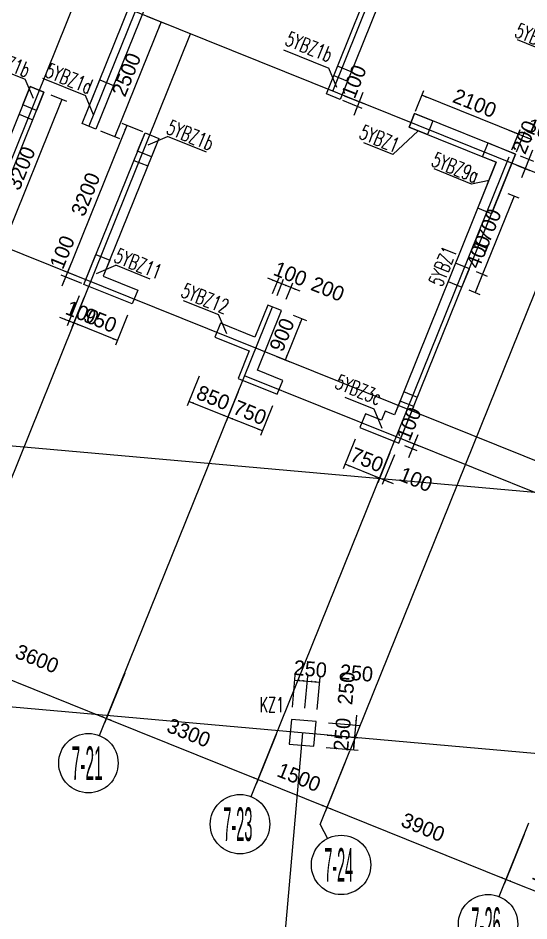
# Model space of a CAD drawing. Extents: x 19107 to 699106, y -67310 to 245688.
# Drawn here: x 543490 to 553804, y 60082 to 78323 of the extents above; entities that cross this region are included whole.
import ezdxf

# ---------------------------------------------------------------- set-up
doc = ezdxf.new("R2010")
doc.units = 0
doc.header["$LTSCALE"] = 100
doc.header["$MEASUREMENT"] = 0
doc.linetypes.add('DASHED', pattern=[19.05, 12.7, -6.35])
for name, color, linetype in [('COLU_DASH', 9, 'DASHED'), ('DIM', 3, 'Continuous'), ('DOTE', 253, 'Continuous'), ('L-AXIS', 3, 'Continuous'), ('wall-主楼', 2, 'Continuous'), ('小尺寸', 4, 'Continuous')]:
    doc.layers.add(name, color=color, linetype=linetype)
doc.layers.add('Select Column Frame Line', color=7, linetype='Continuous', lineweight=0)
doc.layers.add('Select Column Frame Position', color=7, linetype='Continuous', lineweight=0)
doc.styles.get("Standard").update_dxf_attribs({"font": 'standard'})
doc.styles.add('汉字', font='汉字')
doc.dimstyles.get("Standard").update_dxf_attribs({"dimtxt": 300, "dimasz": 100, "dimexe": 100, "dimexo": 250, "dimgap": 100, "dimtad": 0, "dimtoh": 1, "dimdec": 0, "dimdsep": 46, "dimcen": 0.09, "dimclrt": 7, "dimadec": 0, "dimazin": 0, "dimtfac": 1, "dimtdec": 4, "dimtofl": 0, "dimtmove": 0, "dimatfit": 3, "dimfxl": 1, "dimtolj": 1, "dimtzin": 0, "dimarcsym": 0})

# ---------------------------------------------------------------- blocks, each defined once
blk = doc.blocks.new('*D3715')
at = {"layer": 'L-AXIS', "color": 0, "linetype": 'ByBlock', "lineweight": -2}
for p, q in [((550093, 63290), (549689, 62287)), ((549726, 62379), (553343, 60921)), ((553711, 61832), (553306, 60828))]:
    blk.add_line(p, q, dxfattribs=at)
for points in [[(549726, 62379), (549825, 62357), (549813, 62326)], [(553343, 60921), (553244, 60943), (553257, 60974)]]:
    blk.add_solid(points, dxfattribs=at)
at = {"layer": 'L-AXIS', "color": 7, "linetype": 'Continuous', "lineweight": -2, "insert": (551666, 61975), "char_height": 300, "width": 775, "attachment_point": 5, "rotation": 338.0454, "style": '汉字'}
blk.add_mtext('3900', dxfattribs=at)
blk = doc.blocks.new('_AXISO')
blk.add_circle((0, 0), 0.5)
blk = doc.blocks.new('*D1753')
at = {"layer": 'L-AXIS', "color": 0, "linetype": 'ByBlock', "lineweight": -2}
for p, q in [((545642, 65085), (545237, 64081)), ((545274, 64174), (548335, 62940)), ((548702, 63851), (548298, 62847))]:
    blk.add_line(p, q, dxfattribs=at)
for points in [[(545274, 64174), (545373, 64152), (545361, 64121)], [(548335, 62940), (548236, 62962), (548249, 62993)]]:
    blk.add_solid(points, dxfattribs=at)
at = {"layer": 'L-AXIS', "color": 7, "linetype": 'Continuous', "lineweight": -2, "insert": (546936, 63882), "char_height": 300, "width": 780, "attachment_point": 5, "rotation": 338.0454, "style": '汉字'}
blk.add_mtext('3300', dxfattribs=at)
blk = doc.blocks.new('*D2076')
at = {"layer": 'L-AXIS', "color": 0, "linetype": 'ByBlock', "lineweight": -2}
for p, q in [((542303, 66431), (541898, 65427)), ((541935, 65520), (545274, 64174)), ((545642, 65085), (545237, 64081))]:
    blk.add_line(p, q, dxfattribs=at)
for points in [[(541935, 65520), (542034, 65498), (542022, 65467)], [(545274, 64174), (545175, 64196), (545188, 64227)]]:
    blk.add_solid(points, dxfattribs=at)
at = {"layer": 'L-AXIS', "color": 7, "linetype": 'Continuous', "lineweight": -2, "insert": (543873, 65379), "char_height": 300, "width": 775, "attachment_point": 5, "rotation": 338.0454, "style": '汉字'}
blk.add_mtext('3600', dxfattribs=at)
blk = doc.blocks.new('*D84')
at = {"layer": 'L-AXIS', "color": 0, "linetype": 'ByBlock', "lineweight": -2}
for p, q in [((548702, 63851), (548298, 62847)), ((550093, 63290), (549689, 62287)), ((548335, 62940), (549726, 62379))]:
    blk.add_line(p, q, dxfattribs=at)
for points in [[(548335, 62940), (548434, 62918), (548422, 62887)], [(549726, 62379), (549627, 62401), (549640, 62432)]]:
    blk.add_solid(points, dxfattribs=at)
at = {"layer": 'L-AXIS', "color": 7, "linetype": 'Continuous', "lineweight": -2, "insert": (549162, 62984), "char_height": 300, "width": 690, "attachment_point": 5, "rotation": 338.0454, "style": '汉字'}
blk.add_mtext('1500', dxfattribs=at)
blk = doc.blocks.new('*D4059')
at = {"layer": 'L-AXIS', "color": 0, "linetype": 'ByBlock', "lineweight": -2}
for p, q in [((553711, 61832), (553306, 60828)), ((555380, 61159), (554976, 60155)), ((553343, 60921), (555013, 60248))]:
    blk.add_line(p, q, dxfattribs=at)
for points in [[(553343, 60921), (553442, 60899), (553430, 60868)], [(555013, 60248), (554914, 60270), (554926, 60301)]]:
    blk.add_solid(points, dxfattribs=at)
at = {"layer": 'L-AXIS', "color": 7, "linetype": 'Continuous', "lineweight": -2, "insert": (554309, 60909), "char_height": 300, "width": 690, "attachment_point": 5, "rotation": 338.0454, "style": '汉字'}
blk.add_mtext('1800', dxfattribs=at)
blk = doc.blocks.new('*D289')
at = {"layer": '小尺寸', "color": 0, "linetype": 'ByBlock', "lineweight": -2}
for p, q in [((547934, 70772), (547691, 70169)), ((548630, 70491), (548387, 69888)), ((548424, 69981), (547728, 70262))]:
    blk.add_line(p, q, dxfattribs=at)
for points in [[(547728, 70262), (547827, 70240), (547815, 70209)], [(548424, 69981), (548325, 70003), (548337, 70034)]]:
    blk.add_solid(points, dxfattribs=at)
at = {"layer": '小尺寸', "color": 7, "linetype": 'Continuous', "lineweight": -2, "insert": (548170, 70353), "char_height": 300, "width": 566.67, "attachment_point": 5, "rotation": 338.0454, "style": '汉字'}
blk.add_mtext('750', dxfattribs=at)
blk = doc.blocks.new('*D602')
at = {"layer": '小尺寸', "color": 0, "linetype": 'ByBlock', "lineweight": -2}
for p, q in [((547146, 71089), (546903, 70487)), ((547934, 70772), (547691, 70169)), ((547728, 70262), (546940, 70579))]:
    blk.add_line(p, q, dxfattribs=at)
for points in [[(546940, 70579), (547039, 70557), (547027, 70526)], [(547728, 70262), (547629, 70283), (547642, 70314)]]:
    blk.add_solid(points, dxfattribs=at)
at = {"layer": '小尺寸', "color": 7, "linetype": 'Continuous', "lineweight": -2, "insert": (547428, 70652), "char_height": 300, "width": 566.67, "attachment_point": 5, "rotation": 338.0454, "style": '汉字'}
blk.add_mtext('850', dxfattribs=at)
blk = doc.blocks.new('*D3357')
at = {"layer": '小尺寸', "color": 0, "linetype": 'ByBlock', "lineweight": -2}
for p, q in [((550994, 69537), (550751, 68935)), ((551087, 69500), (550844, 68897)), ((551067, 68915), (550603, 69102))]:
    blk.add_line(p, q, dxfattribs=at)
for points in [[(550789, 69027), (550690, 69049), (550702, 69080)], [(550882, 68990), (550981, 68968), (550968, 68937)]]:
    blk.add_solid(points, dxfattribs=at)
at = {"layer": '小尺寸', "color": 7, "linetype": 'Continuous', "lineweight": -2, "insert": (551523, 69001), "char_height": 300, "width": 476.67, "attachment_point": 5, "rotation": 338.0454, "style": '汉字'}
blk.add_mtext('100', dxfattribs=at)
blk = doc.blocks.new('*D1375')
at = {"layer": '小尺寸', "color": 0, "linetype": 'ByBlock', "lineweight": -2}
for p, q in [((544819, 72674), (544576, 72071)), ((545700, 72318), (545457, 71716)), ((545495, 71808), (544614, 72164))]:
    blk.add_line(p, q, dxfattribs=at)
for points in [[(544614, 72164), (544713, 72142), (544700, 72111)], [(545495, 71808), (545396, 71830), (545408, 71861)]]:
    blk.add_solid(points, dxfattribs=at)
at = {"layer": '小尺寸', "color": 7, "linetype": 'Continuous', "lineweight": -2, "insert": (545148, 72218), "char_height": 300, "width": 556.67, "attachment_point": 5, "rotation": 338.046, "style": '汉字'}
blk.add_mtext('950', dxfattribs=at)
blk = doc.blocks.new('*D4350')
at = {"layer": '小尺寸', "color": 0, "linetype": 'ByBlock', "lineweight": -2}
for p, q in [((544726, 72711), (544483, 72108)), ((544819, 72674), (544576, 72071)), ((544799, 72089), (544335, 72276))]:
    blk.add_line(p, q, dxfattribs=at)
for points in [[(544521, 72201), (544422, 72223), (544434, 72254)], [(544614, 72164), (544713, 72142), (544700, 72111)]]:
    blk.add_solid(points, dxfattribs=at)
at = {"layer": '小尺寸', "color": 7, "linetype": 'Continuous', "lineweight": -2, "insert": (544787, 72363), "char_height": 300, "width": 476.67, "attachment_point": 5, "rotation": 338.046, "style": '汉字'}
blk.add_mtext('100', dxfattribs=at)
blk = doc.blocks.new('*D4986')
at = {"layer": '小尺寸', "color": 0, "linetype": 'ByBlock', "lineweight": -2}
for p, q in [((553462, 75659), (553628, 76071)), ((553869, 75866), (553405, 76053)), ((553555, 75621), (553721, 76033))]:
    blk.add_line(p, q, dxfattribs=at)
for points in [[(553591, 75978), (553492, 76000), (553504, 76031)], [(553683, 75940), (553782, 75918), (553770, 75888)]]:
    blk.add_solid(points, dxfattribs=at)
at = {"layer": '小尺寸', "color": 7, "linetype": 'Continuous', "lineweight": -2, "insert": (554091, 76046), "char_height": 300, "width": 476.67, "attachment_point": 5, "rotation": 338.0454, "style": '汉字'}
blk.add_mtext('100', dxfattribs=at)
blk = doc.blocks.new('*D2647')
at = {"layer": '小尺寸', "color": 0, "linetype": 'ByBlock', "lineweight": -2}
for p, q in [((551514, 76444), (551680, 76856)), ((553591, 75978), (551643, 76763)), ((553462, 75659), (553628, 76071))]:
    blk.add_line(p, q, dxfattribs=at)
for points in [[(551643, 76763), (551742, 76741), (551729, 76710)], [(553591, 75978), (553492, 76000), (553504, 76031)]]:
    blk.add_solid(points, dxfattribs=at)
at = {"layer": '小尺寸', "color": 7, "linetype": 'Continuous', "lineweight": -2, "insert": (552710, 76602), "char_height": 300, "width": 775, "attachment_point": 5, "rotation": 338.0454, "style": '汉字'}
blk.add_mtext('2100', dxfattribs=at)
blk = doc.blocks.new('*D2976')
at = {"layer": '小尺寸', "color": 0, "linetype": 'ByBlock', "lineweight": -2}
for p, q in [((550299, 69818), (550056, 69215)), ((550994, 69537), (550751, 68935)), ((550789, 69027), (550093, 69308))]:
    blk.add_line(p, q, dxfattribs=at)
for points in [[(550093, 69308), (550192, 69286), (550180, 69255)], [(550789, 69027), (550690, 69049), (550702, 69080)]]:
    blk.add_solid(points, dxfattribs=at)
at = {"layer": '小尺寸', "color": 7, "linetype": 'Continuous', "lineweight": -2, "insert": (550535, 69399), "char_height": 300, "width": 566.67, "attachment_point": 5, "rotation": 338.0454, "style": '汉字'}
blk.add_mtext('750', dxfattribs=at)
blk = doc.blocks.new('*D3305')
at = {"layer": '小尺寸', "color": 0, "linetype": 'ByBlock', "lineweight": -2}
for p, q in [((553629, 75538), (553897, 75430)), ((553879, 75653), (553655, 75096)), ((553554, 75352), (553822, 75244))]:
    blk.add_line(p, q, dxfattribs=at)
for points in [[(553804, 75467), (553826, 75566), (553857, 75554)], [(553729, 75282), (553707, 75183), (553677, 75195)]]:
    blk.add_solid(points, dxfattribs=at)
at = {"layer": '小尺寸', "color": 7, "linetype": 'Continuous', "lineweight": -2, "insert": (553716, 75916), "char_height": 300, "width": 566.67, "attachment_point": 5, "rotation": 68.0454, "style": '汉字'}
blk.add_mtext('200', dxfattribs=at)
blk = doc.blocks.new('*D3641')
at = {"layer": '小尺寸', "color": 0, "linetype": 'ByBlock', "lineweight": -2}
for p, q in [((551561, 69902), (551374, 69438)), ((551295, 69686), (551541, 69587)), ((551332, 69779), (551579, 69679))]:
    blk.add_line(p, q, dxfattribs=at)
for points in [[(551486, 69717), (551508, 69816), (551539, 69803)], [(551449, 69624), (551427, 69525), (551396, 69537)]]:
    blk.add_solid(points, dxfattribs=at)
at = {"layer": '小尺寸', "color": 7, "linetype": 'Continuous', "lineweight": -2, "insert": (551381, 70124), "char_height": 300, "width": 476.67, "attachment_point": 5, "rotation": 68.0454, "style": '汉字'}
blk.add_mtext('100', dxfattribs=at)
blk = doc.blocks.new('*D16')
at = {"layer": '小尺寸', "color": 0, "linetype": 'ByBlock', "lineweight": -2}
for p, q in [((550453, 76818), (550266, 76354)), ((550039, 76661), (550433, 76502)), ((550076, 76754), (550470, 76595))]:
    blk.add_line(p, q, dxfattribs=at)
for points in [[(550378, 76633), (550400, 76732), (550431, 76719)], [(550340, 76540), (550318, 76441), (550288, 76453)]]:
    blk.add_solid(points, dxfattribs=at)
at = {"layer": '小尺寸', "color": 7, "linetype": 'Continuous', "lineweight": -2, "insert": (550272, 77040), "char_height": 300, "width": 476.67, "attachment_point": 5, "rotation": 68.0454, "style": '汉字'}
blk.add_mtext('100', dxfattribs=at)
blk = doc.blocks.new('*D2657')
at = {"layer": '小尺寸', "color": 0, "linetype": 'ByBlock', "lineweight": -2}
for p, q in [((545684, 76153), (544488, 73185)), ((546007, 76022), (545591, 76190)), ((544811, 73054), (544395, 73222))]:
    blk.add_line(p, q, dxfattribs=at)
for points in [[(545684, 76153), (545662, 76054), (545631, 76066)], [(544488, 73185), (544510, 73284), (544540, 73271)]]:
    blk.add_solid(points, dxfattribs=at)
at = {"layer": '小尺寸', "color": 7, "linetype": 'Continuous', "lineweight": -2, "insert": (544854, 74762), "char_height": 300, "width": 780, "attachment_point": 5, "rotation": 68.0454, "style": '汉字'}
blk.add_mtext('3200', dxfattribs=at)
blk = doc.blocks.new('*D2987')
at = {"layer": '小尺寸', "color": 0, "linetype": 'ByBlock', "lineweight": -2}
for p, q in [((544562, 73370), (544375, 72906)), ((544811, 73054), (544395, 73222)), ((544774, 72962), (544357, 73129))]:
    blk.add_line(p, q, dxfattribs=at)
for points in [[(544488, 73185), (544510, 73284), (544540, 73271)], [(544450, 73092), (544428, 72993), (544397, 73005)]]:
    blk.add_solid(points, dxfattribs=at)
at = {"layer": '小尺寸', "color": 7, "linetype": 'Continuous', "lineweight": -2, "insert": (544382, 73592), "char_height": 300, "width": 476.67, "attachment_point": 5, "rotation": 68.0454, "style": '汉字'}
blk.add_mtext('100', dxfattribs=at)
blk = doc.blocks.new('*D3314')
at = {"layer": '小尺寸', "color": 0, "linetype": 'ByBlock', "lineweight": -2}
for p, q in [((544376, 76680), (543180, 73712)), ((544152, 76770), (544469, 76642)), ((542956, 73802), (543273, 73674))]:
    blk.add_line(p, q, dxfattribs=at)
for points in [[(544376, 76680), (544354, 76581), (544323, 76593)], [(543180, 73712), (543202, 73811), (543233, 73798)]]:
    blk.add_solid(points, dxfattribs=at)
at = {"layer": '小尺寸', "color": 7, "linetype": 'Continuous', "lineweight": -2, "insert": (543546, 75289), "char_height": 300, "width": 780, "attachment_point": 5, "rotation": 68.0454, "style": '汉字'}
blk.add_mtext('3200', dxfattribs=at)
blk = doc.blocks.new('*D1357')
at = {"layer": '小尺寸', "color": 0, "linetype": 'ByBlock', "lineweight": -2}
for p, q in [((549218, 72248), (548881, 71414)), ((549043, 72319), (549310, 72211)), ((548706, 71484), (548974, 71376))]:
    blk.add_line(p, q, dxfattribs=at)
for points in [[(549218, 72248), (549196, 72149), (549165, 72162)], [(548881, 71414), (548903, 71513), (548934, 71500)]]:
    blk.add_solid(points, dxfattribs=at)
at = {"layer": '小尺寸', "color": 7, "linetype": 'Continuous', "lineweight": -2, "insert": (548818, 71924), "char_height": 300, "width": 556.67, "attachment_point": 5, "rotation": 68.0454, "style": '汉字'}
blk.add_mtext('900', dxfattribs=at)
blk = doc.blocks.new('*D1682')
at = {"layer": '小尺寸', "color": 0, "linetype": 'ByBlock', "lineweight": -2}
for p, q in [((549185, 72804), (548628, 73029)), ((548719, 72719), (548851, 73046)), ((548904, 72644), (549036, 72972))]:
    blk.add_line(p, q, dxfattribs=at)
for points in [[(548814, 72954), (548715, 72976), (548727, 73007)], [(548999, 72879), (549098, 72857), (549086, 72826)]]:
    blk.add_solid(points, dxfattribs=at)
at = {"layer": '小尺寸', "color": 7, "linetype": 'Continuous', "lineweight": -2, "insert": (549743, 72849), "char_height": 300, "width": 566.67, "attachment_point": 5, "rotation": 338.0454, "style": '汉字'}
blk.add_mtext('200', dxfattribs=at)
blk = doc.blocks.new('*D2018')
at = {"layer": '小尺寸', "color": 0, "linetype": 'ByBlock', "lineweight": -2}
for p, q in [((548999, 72879), (548535, 73066)), ((548626, 72756), (548758, 73084)), ((548719, 72719), (548851, 73046))]:
    blk.add_line(p, q, dxfattribs=at)
for points in [[(548721, 72991), (548622, 73013), (548634, 73044)], [(548814, 72954), (548913, 72932), (548900, 72901)]]:
    blk.add_solid(points, dxfattribs=at)
at = {"layer": '小尺寸', "color": 7, "linetype": 'Continuous', "lineweight": -2, "insert": (548987, 73153), "char_height": 300, "width": 476.67, "attachment_point": 5, "rotation": 338.0454, "style": '汉字'}
blk.add_mtext('100', dxfattribs=at)
blk = doc.blocks.new('*D3914')
at = {"layer": '小尺寸', "color": 0, "linetype": 'ByBlock', "lineweight": -2}
for p, q in [((553505, 74725), (552870, 73149)), ((553376, 74777), (553598, 74688)), ((552741, 73201), (552962, 73111))]:
    blk.add_line(p, q, dxfattribs=at)
for points in [[(553505, 74725), (553483, 74626), (553452, 74639)], [(552870, 73149), (552892, 73248), (552922, 73235)]]:
    blk.add_solid(points, dxfattribs=at)
at = {"layer": '小尺寸', "color": 7, "linetype": 'Continuous', "lineweight": -2, "insert": (552955, 74030), "char_height": 300, "width": 690, "attachment_point": 5, "rotation": 68.0454, "style": '汉字'}
blk.add_mtext('1700', dxfattribs=at)
blk = doc.blocks.new('*D4252')
at = {"layer": '小尺寸', "color": 0, "linetype": 'ByBlock', "lineweight": -2}
for p, q in [((552870, 73149), (552720, 72778)), ((552741, 73201), (552962, 73111)), ((552591, 72830), (552813, 72740))]:
    blk.add_line(p, q, dxfattribs=at)
for points in [[(552870, 73149), (552848, 73050), (552817, 73062)], [(552720, 72778), (552742, 72877), (552773, 72864)]]:
    blk.add_solid(points, dxfattribs=at)
at = {"layer": '小尺寸', "color": 7, "linetype": 'Continuous', "lineweight": -2, "insert": (552783, 73602), "char_height": 300, "width": 576.67, "attachment_point": 5, "rotation": 68.0454, "style": '汉字'}
blk.add_mtext('400', dxfattribs=at)
blk = doc.blocks.new('*D4928')
at = {"layer": '小尺寸', "color": 0, "linetype": 'ByBlock', "lineweight": -2}
for p, q in [((546088, 78362), (546470, 78208)), ((546377, 78245), (545442, 75927)), ((545153, 76043), (545535, 75889))]:
    blk.add_line(p, q, dxfattribs=at)
for points in [[(546377, 78245), (546355, 78146), (546324, 78159)], [(545442, 75927), (545464, 76026), (545495, 76013)]]:
    blk.add_solid(points, dxfattribs=at)
at = {"layer": '小尺寸', "color": 7, "linetype": 'Continuous', "lineweight": -2, "insert": (545678, 77179), "char_height": 300, "width": 780, "attachment_point": 5, "rotation": 68.0454, "style": '汉字'}
blk.add_mtext('2500', dxfattribs=at)
blk = doc.blocks.new('*D350')
at = {"layer": 'DIM', "color": 0, "linetype": 'ByBlock', "lineweight": -2}
for p, q in [((550321, 64237), (550263, 63589)), ((549755, 64086), (550402, 64029)), ((549733, 63837), (550380, 63780))]:
    blk.add_line(p, q, dxfattribs=at)
for points in [[(550303, 64038), (550295, 64139), (550328, 64136)], [(550281, 63789), (550289, 63688), (550255, 63691)]]:
    blk.add_solid(points, dxfattribs=at)
at = {"layer": 'DIM', "color": 7, "linetype": 'Continuous', "lineweight": -2, "insert": (550118, 64783), "char_height": 300, "width": 566.67, "attachment_point": 5, "rotation": 84.9316, "style": '汉字'}
blk.add_mtext('250', dxfattribs=at)
blk = doc.blocks.new('*D708')
at = {"layer": 'DIM', "color": 0, "linetype": 'ByBlock', "lineweight": -2}
for p, q in [((549733, 63837), (550380, 63780)), ((550281, 63789), (550259, 63540)), ((549711, 63588), (550358, 63531))]:
    blk.add_line(p, q, dxfattribs=at)
for points in [[(550281, 63789), (550289, 63688), (550255, 63691)], [(550259, 63540), (550251, 63641), (550284, 63638)]]:
    blk.add_solid(points, dxfattribs=at)
at = {"layer": 'DIM', "color": 7, "linetype": 'Continuous', "lineweight": -2, "insert": (550035, 63851), "char_height": 300, "width": 566.67, "attachment_point": 5, "rotation": 84.9316, "style": '汉字'}
blk.add_mtext('250', dxfattribs=at)
blk = doc.blocks.new('*D1030')
at = {"layer": 'DIM', "color": 0, "linetype": 'ByBlock', "lineweight": -2}
for p, q in [((549030, 64402), (549087, 65049)), ((549079, 64949), (549328, 64927)), ((549279, 64379), (549337, 65027))]:
    blk.add_line(p, q, dxfattribs=at)
for points in [[(549079, 64949), (549180, 64957), (549177, 64924)], [(549328, 64927), (549227, 64920), (549230, 64953)]]:
    blk.add_solid(points, dxfattribs=at)
at = {"layer": 'DIM', "color": 7, "linetype": 'Continuous', "lineweight": -2, "insert": (549390, 65173), "char_height": 300, "width": 566.67, "attachment_point": 5, "rotation": 354.9316, "style": '汉字'}
blk.add_mtext('250', dxfattribs=at)
blk = doc.blocks.new('*D4035')
at = {"layer": 'DIM', "color": 0, "linetype": 'ByBlock', "lineweight": -2}
for p, q in [((549279, 64379), (549337, 65027)), ((549528, 64357), (549586, 65005)), ((549328, 64927), (549577, 64905))]:
    blk.add_line(p, q, dxfattribs=at)
for points in [[(549328, 64927), (549429, 64935), (549426, 64902)], [(549577, 64905), (549476, 64897), (549479, 64931)]]:
    blk.add_solid(points, dxfattribs=at)
at = {"layer": 'DIM', "color": 7, "linetype": 'Continuous', "lineweight": -2, "insert": (550322, 65090), "char_height": 300, "width": 566.67, "attachment_point": 5, "rotation": 354.9316, "style": '汉字'}
blk.add_mtext('250', dxfattribs=at)

msp = doc.modelspace()

# ---------------------------------------------------------------- linework, layer by layer
at = {"layer": 'COLU_DASH'}
for p, q in [((550216.6, 77236.6), (549938.3, 77348.8)), ((543510.7, 76381.8), (543788.9, 76269.6)), ((545829.4, 75447.1), (546107.6, 75335)), ((551554.6, 70659.4), (551276.3, 70771.6))]:
    msp.add_line(p, q, dxfattribs=at)
at = {"layer": 'DOTE'}
for p, q in [((551265.9, 91876), (544921.3, 76136.6)), ((560169.8, 88286.9), (550186.9, 63522.1)), ((549844.2, 76847.7), (552648.2, 83803.8)), ((567832.5, 69596.5), (538343.4, 81483.7)), ((540170.1, 67559.9), (544743, 78904)), ((542396.1, 66662.6), (546969, 78006.7)), ((548795.7, 64082.9), (553406, 75519.7)), ((565813.6, 64588.1), (539385.2, 75241.5)), ((598855.8, 64751.1), (495312.2, 73934.5)), ((545735, 65316.6), (548625.5, 72487.1)), ((565589.2, 64031.6), (548064.7, 71095.9)), ((662839, 53805.8), (502916.7, 67989.4)), ((549234.9, 63881.4), (547915.8, 49008.3))]:
    msp.add_line(p, q, dxfattribs=at)
at = {"layer": 'L-AXIS'}
for p, q in [((545134.6, 63827.1), (545735, 65316.6)), ((548195.3, 62593.3), (548795.7, 64082.9)), ((549586.5, 62032.5), (550186.9, 63522.1)), ((549586.5, 62032.5), (549734.9, 61746.8)), ((553203.7, 60574.4), (553804.1, 62063.9))]:
    msp.add_line(p, q, dxfattribs=at)
at = {"layer": 'Select Column Frame Line', "color": 200, "linetype": 'Continuous', "lineweight": -3}
for p, q in [((548847.1, 77680.9), (549761.8, 77312.1)), ((542848.7, 77403.4), (543633.3, 77087.1)), ((549927.9, 76921.7), (549761.8, 77312.1)), ((543799.3, 76696.7), (543633.3, 77087.1)), ((543979.8, 77109.1), (544848.7, 76758.9)), ((545014.8, 76368.5), (544848.7, 76758.9)), ((546118, 75762), (546508.4, 75928.1)), ((547293, 75611.8), (546508.4, 75928.1)), ((545071.2, 73165.1), (545461.6, 73331.2)), ((546159.8, 73049.7), (545461.6, 73331.2)), ((546824.9, 72619.9), (547538.7, 72332.1)), ((547704.8, 71941.7), (547538.7, 72332.1))]:
    msp.add_line(p, q, dxfattribs=at)
for points in [[(554600.9, 77949.1), (554154.7, 77644.6), (553570.4, 77880.1)], [(551569, 76044.6), (551053.8, 75568.9), (550469.5, 75804.4)], [(552998, 75042.6), (552645.2, 74969.9), (551890.5, 75274.1)], [(550842.6, 70030), (550676.5, 70420.4), (550092.2, 70655.9)]]:
    msp.add_lwpolyline(points, dxfattribs=at)
at = {"layer": 'Select Column Frame Position', "color": 235, "linetype": 'Continuous', "lineweight": -3}
for points in [[(550141.8, 77051.1), (549992.3, 76680.2), (549714, 76792.3), (549863.6, 77163.3), (550141.8, 77051.1)], [(545415.6, 76961.6), (545060.4, 76080.5), (544782.2, 76192.7), (545137.4, 77073.8), (545415.6, 76961.6)], [(544013.2, 76826.1), (543863.7, 76455.1), (543585.4, 76567.3), (543735, 76938.3), (544013.2, 76826.1)], [(551866.6, 76248), (551754.5, 75969.8), (551383.5, 76119.3), (551495.6, 76397.6), (551866.6, 76248)], [(546331.9, 75891.4), (546182.4, 75520.5), (545904.1, 75632.6), (546053.7, 76003.6), (546331.9, 75891.4)], [(553536.1, 75575.1), (553050.1, 74369.3), (552771.8, 74481.5), (553145.7, 75409), (552867.4, 75521.1), (552979.6, 75799.4), (553536.1, 75575.1)], [(545793.8, 72550.4), (544819.9, 72942.9), (545062.9, 73545.8), (545341.2, 73433.6), (545210.3, 73109), (545905.9, 72828.6), (545793.8, 72550.4)], [(552601.6, 73256.8), (552323.3, 73368.9), (552173.8, 72997.9), (552452, 72885.8), (552601.6, 73256.8)], [(547575.4, 72155.6), (547463.2, 71877.4), (548158.8, 71597), (547934.7, 71040.9), (548723, 70723.1), (548835.2, 71001.4), (548325.1, 71207), (548811, 72412.3), (548532.7, 72524.5), (548271, 71875.2), (547575.4, 72155.6)], [(550392.3, 70049.7), (551180.7, 69731.9), (551479.8, 70473.9), (551201.6, 70586.1), (551089.4, 70307.8), (550903.9, 70382.6), (550829.1, 70197.1), (550504.5, 70328), (550392.3, 70049.7)]]:
    msp.add_lwpolyline(points, dxfattribs=at)
at = {"layer": 'Select Column Frame Position', "color": 7, "linetype": 'Continuous', "lineweight": -3}
msp.add_lwpolyline([(548963.8, 63654.5), (549461.8, 63610.3), (549506, 64108.3), (549008, 64152.5), (548963.8, 63654.5)], dxfattribs=at)
at = {"layer": 'wall-主楼'}
for points in [[(545160, 82078.3), (545047.9, 81800), (544305.9, 82099.1), (544081.6, 81542.6), (549275.4, 79448.9), (549499.8, 80005.4), (548757.8, 80304.5), (548869.9, 80582.8), (549890.2, 80171.5), (549441.5, 79058.5), (546705.5, 80161.5), (545060.4, 76080.5), (544782.2, 76192.7), (546427.2, 80273.6), (543691.2, 81376.5), (544139.8, 82489.5)], [(550910.4, 79760.2), (551559.6, 79498.5), (551447.5, 79220.3), (551076.5, 79369.8), (549992.3, 76680.2), (549714, 76792.3)], [(543735, 76938.3), (542613.4, 74155.8), (541917.8, 74436.3), (541805.6, 74158), (542779.5, 73765.4), (544013.2, 76826.1)], [(551495.6, 76397.6), (551383.5, 76119.3), (553145.7, 75409), (551089.4, 70307.8), (550903.9, 70382.6), (550829.1, 70197.1), (550504.5, 70328), (550392.3, 70049.7), (551180.7, 69731.9), (553536.1, 75575.1)], [(546331.9, 75891.4), (545210.3, 73109), (545905.9, 72828.6), (545793.8, 72550.4), (544819.9, 72942.9), (546053.7, 76003.6)], [(547463.2, 71877.4), (548158.8, 71597), (547934.5, 71040.5), (548722.9, 70722.7), (548835, 71000.9), (548324.9, 71206.6), (548811, 72412.3), (548532.7, 72524.5), (548271, 71875.2), (547575.4, 72155.6)]]:
    msp.add_lwpolyline(points, close=True, dxfattribs=at)

# ---------------------------------------------------------------- block references
at = {"layer": 'L-AXIS'}
ref = msp.add_blockref('_AXISO', (544910.3, 63270.6), dxfattribs=dict(at, xscale=1199.999999999997, yscale=1200, rotation=359.999645787379))
ref.add_attrib('A', '7-21', (544570.8, 62931.2), dxfattribs={"height": 678.82, "style": '汉字', "width": 0.346667})
ref = msp.add_blockref('_AXISO', (547970.9, 62036.8), dxfattribs=dict(at, xscale=1199.999999999997, yscale=1200, rotation=359.999645787379))
ref.add_attrib('A', '7-23', (547631.5, 61697.4), dxfattribs={"height": 678.82, "style": '汉字', "width": 0.325})
ref = msp.add_blockref('_AXISO', (550011.4, 61214.3), dxfattribs=dict(at, xscale=1199.999999999997, yscale=1200, rotation=359.999645787379))
ref.add_attrib('A', '7-24', (549672, 60874.9), dxfattribs={"height": 678.82, "style": '汉字', "width": 0.320988})
ref = msp.add_blockref('_AXISO', (552979.3, 60017.9), dxfattribs=dict(at, xscale=1199.999999999997, yscale=1200, rotation=359.999645787379))
ref.add_attrib('A', '7-26', (552639.9, 59678.5), dxfattribs={"height": 678.82, "style": '汉字', "width": 0.329114})

# ---------------------------------------------------------------- texts
at = {"color": 200, "linetype": 'Continuous', "lineweight": -3, "width": 0.7}
for s, rotation, p in [('5YBZ1', 338.04538, (553495.2, 77950.9)), ('5YBZ1b', 338.04538, (548860, 77783.5)), ('5YBZ1b', 338.04538, (542755.7, 77474.8)), ('5YBZ1d', 338.04538, (544013.7, 77144.7)), ('5YBZ1b', 338.04538, (546463.1, 75996.2)), ('5YBZ1', 338.04538, (550354.6, 75899.4)), ('5YBZ9a', 338.04538, (551815.3, 75344.3)), ('5YBZ11', 338.04538, (545404.9, 73401.7)), ('5YBZ1', 68.04538, (552049.2, 72875.7)), ('5YBZ12', 338.04538, (546757.8, 72700)), ('5YBZ3c', 338.04538, (549865.3, 70855.2))]:
    msp.add_text(s, height=300, rotation=rotation, dxfattribs=at).set_placement(p)
msp.add_text('KZ1', height=300, dxfattribs=at).set_placement((548363.2, 64301.2))

# ---------------------------------------------------------------- dimensions: what is measured, and where the dimension line sits
at = {"layer": 'DIM', "color": 200}
for p1, p2, picture, middle in [((549008, 64152.5), (549257, 64130.4), '*D1030', (548883.5, 65217.7)), ((549257, 64130.4), (549506, 64108.3), '*D4035', (549816, 65135)), ((549506, 64108.3), (549483.9, 63859.3), '*D350', (550073.1, 64277)), ((549483.9, 63859.3), (549461.8, 63610.3), '*D708', (549990.4, 63344.5))]:
    dim = msp.add_aligned_dim(p1=p1, p2=p2, distance=800, dimstyle='Standard', dxfattribs=at)
    dim.commit()
    dim.dimension.update_dxf_attribs({"geometry": picture, "text_midpoint": middle})
at = {"layer": 'L-AXIS'}
for base, p1, p2, picture, middle in [((545274.4, 64173.9), (542396.1, 66662.6), (545735, 65316.6), '*D2076', (543873.3, 65379)), ((548335.1, 62940.1), (545735, 65316.6), (548795.7, 64082.9), '*D1753', (546935.6, 63881.6)), ((549726.3, 62379.3), (548795.7, 64082.9), (550186.9, 63522.1), '*D84', (549161.5, 62984.3)), ((553343.4, 60921.2), (550186.9, 63522.1), (553804.1, 62063.9), '*D3715', (551665.7, 61974.8)), ((555012.9, 60248.2), (553804.1, 62063.9), (555473.6, 61391), '*D4059', (554309, 60909.3))]:
    dim = msp.add_linear_dim(base=base, p1=p1, p2=p2, angle=338.04538, dimstyle='Standard', dxfattribs=at)
    dim.commit()
    dim.dimension.update_dxf_attribs({"geometry": picture, "text_midpoint": middle})
at = {"layer": '小尺寸'}
for base, p1, p2, angle, picture, middle in [((545442.3, 75926.6), (545856, 78455.3), (544921.3, 76136.6), 68.04538, '*D4928', (545677.8, 77179.4)), ((550340.3, 76539.8), (549844.2, 76847.7), (549806.8, 76754.9), 68.04538, '*D16', (550127.2, 76679.7)), ((543179.9, 73711.8), (543920.5, 76863.5), (542724.1, 73895.6), 68.04538, '*D3314', (543546.2, 75289.3)), ((551642.9, 76762.9), (553368.6, 75427), (551420.9, 76212.1), 158.04538, '*D2647', (552710.2, 76602.2)), ((553729.4, 75281.5), (553396.6, 75631.3), (553321.9, 75445.8), 68.04538, '*D3305', (553534.9, 75467.7)), ((553590.6, 75977.8), (553461.3, 75389.6), (553368.6, 75427), 158.04538, '*D4986', (553730.5, 76190.9)), ((544487.6, 73184.7), (546239.2, 75928.8), (545042.8, 72960.9), 68.04538, '*D2657', (544853.9, 74762.1)), ((552869.6, 73148.7), (553144.3, 74870.5), (552508.8, 73294.1), 68.04538, '*D3914', (552955.5, 74030.3)), ((544450.2, 73092), (545042.8, 72960.9), (545005.4, 72868.1), 68.04538, '*D2987', (544237, 73231.8)), ((552720.1, 72777.7), (552508.8, 73294.1), (552359.3, 72923.1), 68.04538, '*D4252', (552563, 73056.7)), ((548720.8, 72991.1), (548625.5, 72487.1), (548532.7, 72524.5), 158.04538, '*D2018', (548627, 73298.5)), ((548813.6, 72953.7), (548811, 72412.3), (548625.5, 72487.1), 158.04538, '*D1682', (549294.8, 73029.3)), ((548881.2, 71413.6), (548811, 72412.3), (548474.5, 71577.6), 68.04538, '*D1357', (548817.6, 71924.4)), ((551448.7, 69623.9), (551100.5, 69872.1), (551063.1, 69779.3), 68.04538, '*D3641', (551235.6, 69763.7)), ((550093.2, 69307.7), (551088, 69769.3), (550392.3, 70049.7), 158.04538, '*D2976', (550534.5, 69399.4))]:
    dim = msp.add_linear_dim(base=base, p1=p1, p2=p2, angle=angle, dimstyle='Standard', dxfattribs=at)
    dim.commit()
    dim.dimension.update_dxf_attribs({"geometry": picture, "text_midpoint": middle})
for p1, p2, picture, middle in [((544912.7, 72905.5), (544819.9, 72942.9), '*D4350', (544427, 72508.3)), ((545793.8, 72550.4), (544912.7, 72905.5), '*D1375', (545147.6, 72217.8)), ((548027.4, 71003.5), (547239.1, 71321.3), '*D602', (547427.6, 70652.3)), ((548723, 70723.1), (548027.4, 71003.5), '*D289', (548169.6, 70353.2)), ((551180.7, 69731.9), (551088, 69769.3), '*D3357', (551162.4, 69146.3))]:
    dim = msp.add_aligned_dim(p1=p1, p2=p2, distance=800, dimstyle='Standard', dxfattribs=at)
    dim.commit()
    dim.dimension.update_dxf_attribs({"geometry": picture, "text_midpoint": middle})

doc.saveas('drawing.dxf')
